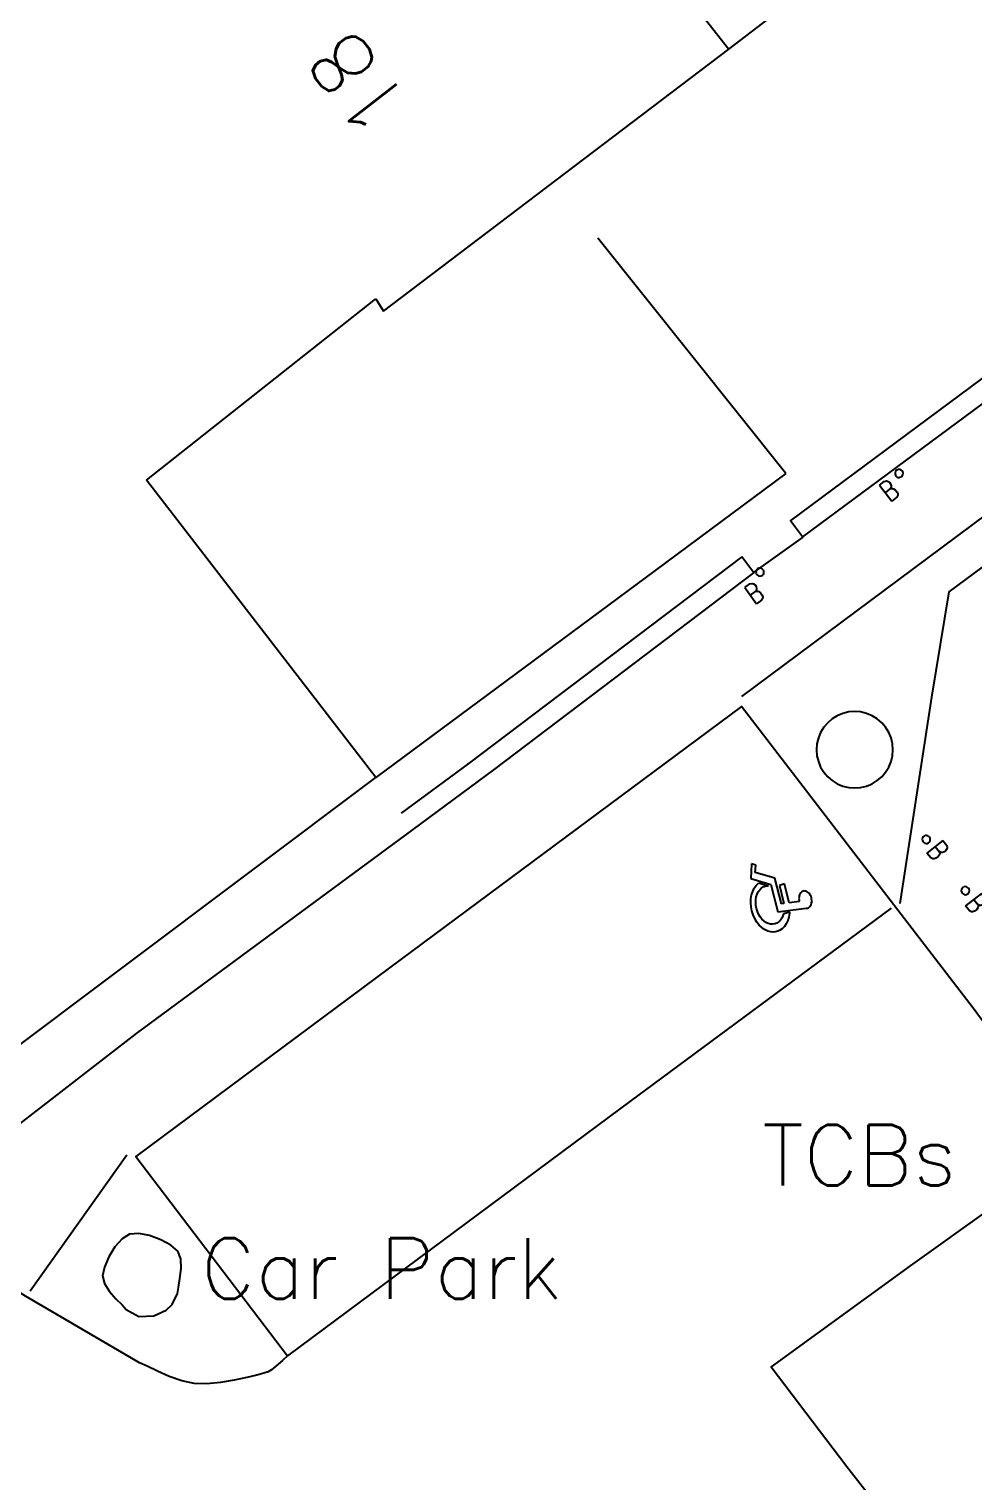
# Model space of a CAD drawing. Extents: x 427500 to 429848, y 434500 to 436505.
# Drawn here: x 428963.12 to 428981.86, y 435398.08 to 435426.9 of the extents above; entities that cross this region are included whole.
import ezdxf

# ---------------------------------------------------------------- set-up
doc = ezdxf.new("R2010")
doc.units = 0
doc.layers.get('0').update_dxf_attribs({"color": 222})
doc.layers.add('LPTIP_Ex_Base', color=8, linetype='Continuous')
doc.styles.add('MtXpl_Romans', font='romans__.ttf')
doc.styles.get("Standard").update_dxf_attribs({"font": 'romans.shx'})

# ---------------------------------------------------------------- blocks, each defined once
blk = doc.blocks.new('CIRCL')
at = {"color": 0, "linetype": 'ByBlock', "flags": 128}
for points in [[(0.5, 0), (0.475, 0.154), (0.404, 0.293), (0.293, 0.404), (0.154, 0.475), (0, 0.5), (-0.154, 0.475), (-0.293, 0.404), (-0.404, 0.293), (-0.475, 0.154), (-0.5, 0), (-0.475, -0.154), (-0.404, -0.293), (-0.293, -0.404), (-0.154, -0.475), (0, -0.5), (0.154, -0.475), (0.293, -0.404), (0.404, -0.293), (0.475, -0.154)], [(0.5, 0), (0.475, -0.154)]]:
    blk.add_lwpolyline(points, dxfattribs=at)
blk = doc.blocks.new('MH-DIS')
at = {"color": 0, "linetype": 'ByBlock', "flags": 128}
for points in [[(0.022749, 0.422072), (0.015973, 0.407551)], [(0.031462, 0.436592), (0.022749, 0.422072)], [(0.043078, 0.448209), (0.031462, 0.436592)], [(0.057599, 0.459826), (0.043078, 0.448209)], [(0.073088, 0.468538), (0.057599, 0.459826)], [(0.090513, 0.476283), (0.073088, 0.468538)], [(0.108906, 0.481123), (0.090513, 0.476283)], [(0.128267, 0.483059), (0.108906, 0.481123)], [(0.14666, 0.483059), (0.128267, 0.483059)], [(0.166021, 0.481123), (0.14666, 0.483059)], [(0.184414, 0.476283), (0.166021, 0.481123)], [(0.200871, 0.468538), (0.184414, 0.476283)], [(0.21636, 0.459826), (0.200871, 0.468538)], [(0.229913, 0.448209), (0.21636, 0.459826)], [(0.240561, 0.435624), (0.229913, 0.448209)], [(0.248306, 0.422072), (0.240561, 0.435624)], [(0.254114, 0.406583), (0.248306, 0.422072)], [(0.015973, 0.407551), (0.012101, 0.392062)], [(0.012101, 0.392062), (0.012101, 0.375605)], [(0.012101, 0.375605), (0.014037, 0.361084)], [(0.014037, 0.361084), (0.019845, 0.345595)], [(0.019845, 0.345595), (0.02759, 0.332043)], [(0.02759, 0.332043), (0.039206, 0.319458)], [(0.039206, 0.319458), (0.051791, 0.307841)], [(0.051791, 0.307841), (0.06728, 0.299129)], [(0.06728, 0.299129), (0.083737, 0.292352)], [(0.083737, 0.292352), (0.10213, 0.286544)], [(0.10213, 0.286544), (0.121491, 0.284608)], [(0.121491, 0.284608), (0.140852, 0.284608)], [(0.143756, 0.284608), (0.134076, 0.124879)], [(0.140852, 0.284608), (0.143756, 0.284608)], [(0.228945, -0.082285), (0.255082, 0.372701)], [(0.25605, 0.391094), (0.254114, 0.406583)], [(0.255082, 0.371733), (0.25605, 0.375605)], [(0.25605, 0.375605), (0.25605, 0.391094)], [(0.134076, 0.124879), (-0.136012, 0.107454)], [(-0.136012, 0.107454), (-0.130203, 0.021297)], [(-0.130203, 0.021297), (0.129235, 0.037754)], [(0.129235, 0.037754), (0.127299, -0.001936)], [(0.266699, 0.101646), (0.273475, 0)], [(0.266699, 0.100678), (0.28122, 0.096805)], [(0.273475, 0.000968), (0.297677, -0.013553)], [(0.28122, 0.096805), (0.331559, 0.075508)], [(0.331559, 0.075508), (0.378025, 0.047435)], [(0.378025, 0.047435), (0.417715, 0.013553)], [(0.417715, 0.013553), (0.450629, -0.024201)], [(-0.24153, -0.025169), (-0.372217, -0.314618)], [(-0.300581, -0.403679), (-0.166021, -0.106486)], [(0.127299, -0.001936), (-0.24153, -0.025169)], [(-0.219264, -0.292352), (-0.156341, -0.152953)], [(-0.166021, -0.106486), (0.228945, -0.082285)], [(-0.159245, -0.199419), (-0.158277, -0.164569)], [(-0.153437, -0.234269), (-0.159245, -0.199419)], [(-0.158277, -0.164569), (-0.154405, -0.14908)], [(-0.156341, -0.152953), (-0.154405, -0.14908)], [(0.297677, -0.013553), (0.327686, -0.037754)], [(0.327686, -0.037754), (0.35092, -0.066796)], [(0.35092, -0.066796), (0.369313, -0.097773)], [(0.369313, -0.097773), (0.381897, -0.130687)], [(0.38577, -0.200387), (0.378025, -0.235237)], [(0.381897, -0.130687), (0.387706, -0.165537)], [(0.387706, -0.165537), (0.38577, -0.200387)], [(0.450629, -0.024201), (0.475799, -0.066796)], [(0.475799, -0.066796), (0.492256, -0.112294)], [(0.492256, -0.112294), (0.5, -0.158761)], [(0.5, -0.158761), (0.498064, -0.206196)], [(-0.470958, -0.286544), (-0.5, -0.347531)], [(-0.5, -0.347531), (-0.300581, -0.403679)], [(-0.372217, -0.314618), (-0.470958, -0.286544)], [(-0.217328, -0.297193), (-0.219264, -0.291384)], [(-0.192159, -0.338819), (-0.217328, -0.297193)], [(-0.159245, -0.377541), (-0.192159, -0.338819)], [(-0.119555, -0.410455), (-0.159245, -0.377541)], [(-0.14182, -0.267183), (-0.153437, -0.234269)], [(-0.122459, -0.298161), (-0.14182, -0.267183)], [(-0.099226, -0.327202), (-0.122459, -0.298161)], [(-0.069216, -0.351404), (-0.099226, -0.327202)], [(-0.035334, -0.372701), (-0.069216, -0.351404)], [(0.00242, -0.38819), (-0.035334, -0.372701)], [(0.043078, -0.398838), (0.00242, -0.38819)], [(0.084705, -0.404647), (0.043078, -0.398838)], [(0.128267, -0.404647), (0.084705, -0.404647)], [(0.170862, -0.398838), (0.128267, -0.404647)], [(0.21152, -0.38819), (0.170862, -0.398838)], [(0.250242, -0.372701), (0.21152, -0.38819)], [(0.28606, -0.352372), (0.250242, -0.372701)], [(0.317038, -0.327202), (0.28606, -0.352372)], [(0.343175, -0.299129), (0.317038, -0.327202)], [(0.363504, -0.268151), (0.343175, -0.299129)], [(0.404163, -0.378509), (0.361568, -0.412391)], [(0.378025, -0.235237), (0.363504, -0.268151)], [(0.439981, -0.340755), (0.404163, -0.378509)], [(0.468054, -0.298161), (0.439981, -0.340755)], [(0.487415, -0.252662), (0.468054, -0.298161)], [(0.498064, -0.206196), (0.487415, -0.252662)], [(-0.074056, -0.439497), (-0.119555, -0.410455)], [(-0.021781, -0.460794), (-0.074056, -0.439497)], [(0.03243, -0.475315), (-0.021781, -0.460794)], [(0.089545, -0.483059), (0.03243, -0.475315)], [(0.147628, -0.483059), (0.089545, -0.483059)], [(0.205712, -0.475315), (0.147628, -0.483059)], [(0.260891, -0.460794), (0.205712, -0.475315)], [(0.314134, -0.439497), (0.260891, -0.460794)], [(0.361568, -0.412391), (0.314134, -0.439497)]]:
    blk.add_lwpolyline(points, dxfattribs=at)
at = {"color": 0}
blk.add_point((0.191191, 0.473379), dxfattribs=at)

msp = doc.modelspace()

# ---------------------------------------------------------------- linework, layer by layer
at = {"layer": 'LPTIP_Ex_Base', "color": 251, "true_color": 0x636466}
for p, q in [((428973.6, 435430.85), (428977, 435426.5)), ((428977, 435426.5), (428981.323, 435429.817)), ((428970.15, 435421.3), (428977, 435426.5)), ((428978.13, 435418.08), (428974.4, 435422.75)), ((428965.45, 435417.95), (428970, 435421.55)), ((428970, 435421.55), (428970.15, 435421.3)), ((428978.13, 435418.08), (428975.54, 435416.16)), ((428970, 435412.05), (428965.45, 435417.95)), ((428975.54, 435416.16), (428970, 435412.05)), ((428961.6, 435405.75), (428970, 435412.05)), ((428981.846, 435407.473), (428980.703, 435408.963))]:
    msp.add_line(p, q, dxfattribs=at)
at = {"layer": 'LPTIP_Ex_Base', "color": 251, "true_color": 0x636466, "flags": 128}
for points in [[(428986.7, 435422.969), (428986.229, 435422.597), (428982.023, 435419.465), (428978.462, 435416.824), (428978.224, 435417.146), (428981.785, 435419.786), (428985.99, 435422.917), (428986.304, 435423.123)], [(428984.878, 435419.341), (428980.919, 435416.39), (428977.251, 435413.658)], [(428980.395, 435409.552), (428981.029, 435413.645), (428981.371, 435415.733), (428983.503, 435417.315), (428985.356, 435418.731)], [(428977.499, 435416.122), (428978.471, 435416.819)], [(428977.257, 435416.429), (428971.829, 435412.322), (428970.5, 435411.344)], [(428970.738, 435411.022), (428972.341, 435412.203), (428972.339, 435412.207), (428977.498, 435416.11), (428977.257, 435416.429)], [(428980.703, 435408.963), (428980.133, 435409.706), (428977.249, 435413.46), (428970.271, 435408.277), (428965.236, 435404.535), (428968.248, 435400.581), (428968.146, 435400.485), (428968.012, 435400.371), (428967.93, 435400.303), (428967.863, 435400.262), (428967.778, 435400.232), (428967.641, 435400.196), (428967.437, 435400.146), (428967.188, 435400.094), (428966.917, 435400.05), (428966.645, 435400.026), (428966.395, 435400.032), (428966.152, 435400.083), (428965.902, 435400.172), (428965.666, 435400.277), (428965.462, 435400.375), (428965.313, 435400.443), (428963.048, 435401.764), (428962.274, 435402.247)], [(428970.734, 435411.02), (428965.247, 435406.975), (428961.551, 435404.117)], [(428980.218, 435409.459), (428974.859, 435405.489), (428968.248, 435400.577)], [(428989.559, 435397.336), (428988.378, 435398.92), (428986.087, 435397.266), (428982.445, 435394.63), (428982.32, 435394.54), (428982.134, 435394.779), (428980.909, 435396.359), (428985.425, 435399.673), (428986.959, 435400.788), (428985.711, 435402.371), (428982.379, 435406.746), (428981.846, 435407.473)], [(428963.139, 435401.871), (428965.06, 435404.567)], [(428983.844, 435404.685), (428980.596, 435402.367), (428977.836, 435400.361), (428979.342, 435398.382), (428980.883, 435396.407)]]:
    msp.add_lwpolyline(points, dxfattribs=at)
for points in [[(428979.377, 435413.352), (428979.261, 435413.324), (428979.151, 435413.278), (428979.05, 435413.216), (428978.96, 435413.139), (428978.882, 435413.048), (428978.82, 435412.947), (428978.775, 435412.837), (428978.747, 435412.721), (428978.737, 435412.603), (428978.747, 435412.484), (428978.775, 435412.368), (428978.82, 435412.259), (428978.882, 435412.157), (428978.96, 435412.067), (428979.05, 435411.989), (428979.151, 435411.927), (428979.261, 435411.882), (428979.377, 435411.854), (428979.496, 435411.845), (428979.614, 435411.854), (428979.73, 435411.882), (428979.84, 435411.927), (428979.941, 435411.989), (428980.032, 435412.067), (428980.109, 435412.157), (428980.171, 435412.259), (428980.217, 435412.368), (428980.244, 435412.484), (428980.254, 435412.603), (428980.244, 435412.721), (428980.217, 435412.837), (428980.171, 435412.947), (428980.109, 435413.048), (428980.032, 435413.139), (428979.941, 435413.216), (428979.84, 435413.278), (428979.73, 435413.324), (428979.614, 435413.352), (428979.496, 435413.361)], [(428966.066, 435401.814), (428966.082, 435401.937), (428966.113, 435402.114), (428966.137, 435402.314), (428966.13, 435402.504), (428966.069, 435402.654), (428965.932, 435402.773), (428965.736, 435402.882), (428965.512, 435402.966), (428965.294, 435403.009), (428965.114, 435402.994), (428964.964, 435402.901), (428964.822, 435402.739), (428964.701, 435402.542), (428964.615, 435402.34), (428964.579, 435402.166), (428964.615, 435402.012), (428964.715, 435401.856), (428964.844, 435401.711), (428964.966, 435401.588), (428965.045, 435401.5), (428965.295, 435401.36), (428965.598, 435401.372), (428965.842, 435401.484), (428965.961, 435401.595)]]:
    msp.add_lwpolyline(points, close=True, dxfattribs=at)
at = {"layer": 'LPTIP_Ex_Base', "color": 251, "true_color": 0x636466}
msp.add_point((428971.829, 435412.322), dxfattribs=at)

# ---------------------------------------------------------------- block references
for p, xscale, yscale, zscale, rotation in [((428980.375, 435418.081), 0.16, 0.16, 0.16, 294.131637), ((428977.616, 435416.127), 0.16, 0.16, 0.16, 35.308497), ((428980.916, 435410.823), 0.1600000000000001, 0.1600000000000001, 0.1600000000000001, 121.885368), ((428981.69, 435409.807), 0.16, 0.16, 0.16, 127.310493)]:
    msp.add_blockref('CIRCL', p, dxfattribs=dict(at, xscale=xscale, yscale=yscale, zscale=zscale, rotation=rotation))
at = {"layer": 'LPTIP_Ex_Base', "color": 251, "true_color": 0x636466, "xscale": 1.412682, "yscale": 1.250061, "rotation": 280.960388}
msp.add_blockref('MH-DIS', (428978.01, 435409.725), dxfattribs=at)

# ---------------------------------------------------------------- texts
at = {"layer": 'LPTIP_Ex_Base', "color": 251, "true_color": 0x636466, "style": 'MtXpl_Romans'}
msp.add_text('18', height=1.2, rotation=128, dxfattribs=at).set_placement((428970.757, 435425.363))
at = {"layer": 'LPTIP_Ex_Base', "color": 251, "true_color": 0x636466, "width": 0.8}
for rotation, p in [(38.3953, (428980.191, 435417.502)), (34.9919, (428977.502, 435415.465)), (308, (428980.896, 435410.597)), (308, (428981.662, 435409.547))]:
    msp.add_text('B', height=0.4, rotation=rotation, dxfattribs=at).set_placement(p)
at = {"layer": 'LPTIP_Ex_Base', "color": 251, "true_color": 0x636466, "style": 'MtXpl_Romans'}
for s, p in [('TCBs', (428977.661, 435403.961)), ('Car Park', (428966.53, 435401.711))]:
    msp.add_text(s, height=1.2, dxfattribs=at).set_placement(p)

doc.saveas('drawing.dxf')
